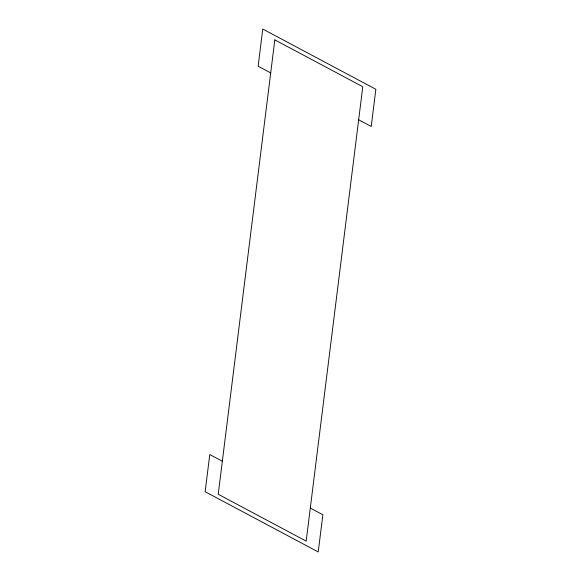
<?xml version="1.0" encoding="UTF-8"?>
<svg xmlns="http://www.w3.org/2000/svg" width="581" height="581" viewBox="0 0 581 581"><rect width="100%" height="100%" fill="white"/><g stroke="black" fill="none" stroke-linecap="round" stroke-linejoin="round"><path stroke-width="0.87" d="M270.702 72.923L258.138 66.227L262.772 29.05L375.856 89.285L371.223 126.462L358.659 119.773M222.341 461.227L209.777 454.538L205.144 491.715L318.228 551.95L322.862 514.773L310.298 508.077M274.82 39.871L218.224 494.278L306.18 541.129L362.776 86.722L274.82 39.871"/></g></svg>
